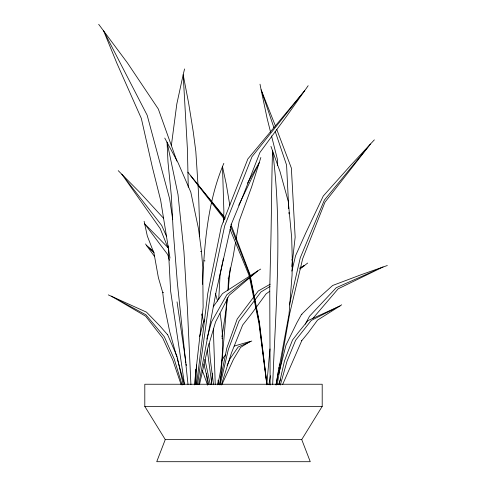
<?xml version="1.0" encoding="UTF-8"?>
<svg xmlns="http://www.w3.org/2000/svg" width="486" height="486" viewBox="0 0 486 486"><rect width="100%" height="100%" fill="white"/><g stroke="black" fill="none" stroke-linecap="round" stroke-linejoin="round"><path stroke-width="0.73" d="M199.46 236.7L199.527 223.038L198.586 194.017L195.815 151.353L193.209 131.457L188.617 103.038L183.173 74.698L184.571 68.945M270.951 146.383L280.07 171.74L288.265 201.496L291.679 237.721L292.299 259.943L292.062 275.094L289.03 314.15L275.945 384.93M195.439 384.541L195.7 369.366M196.04 384.675L196.417 364.998M202.462 284.346C204.497 243.431 207.571 201.447 223.846 163.351M213.445 306.684L213.488 305.196M223.414 222.145L223.882 211.617L222.497 166.631L226.263 184.121L229.787 205.135M227.934 290.446L228.499 278.332L233.11 256.711L235.522 242.563M272.682 384.523C275.714 306.623 282.743 228.213 272.531 150.545C271.461 186.642 271.498 222.716 270.441 258.819L269.754 288.617L270.131 384.979M218.755 299.291L220.085 274.614L222.521 262.835M220.286 382.421L227.333 297.979M211.55 383.017L212.431 373.181M266.808 384.432L269.961 348.966M228.22 289.686L230.249 267.865M194.357 384.857L203.118 307.535L202.753 267.106L201.477 251.475L198.513 228.851L190.791 192.116L178.125 162.871L164.754 138.067M291.849 266.504L295.154 237.211L291.369 168.083L276.771 129.44M227.333 297.851L225.006 316.927L221.895 337.084M196.581 384.59L207.765 293.538L221.282 226.798L247.848 158.958L304.673 90.694L308.16 85.7M171.358 145.545L176.807 104.047L183.173 74.698L187.426 149.36L188.258 187.201M197.565 384.602L210.505 292.76L224.66 225.923L251.991 156.729L304.673 90.694L286.625 116.203L259.931 152.464L242.654 196.751L231.342 224.186L216.258 291.126L198.707 384.602M276.163 384.948L278.527 369.968M278.764 368.473L279 366.973M279.237 365.478L279.474 363.978M236.032 239.586L239.203 220.972L251.633 186.922L260.842 157.494M268.886 384.718L270.41 375.757M277.196 384.39L289.613 313.938L302.656 258.795L324.958 202.206L370.429 144.05L374.354 139.859M217.643 384.839C223.426 361.517 224.016 337.248 220.097 313.592M219.344 384.845L226.834 348.049L237.198 319.016L258.285 290.974L270.186 284.207M222.825 261.365L223.439 258.418M199.485 384.633L207.486 349.258L215.571 321.926L229.204 295.239L257.665 270.927L260.684 269.074M279.086 384.681L284.419 361.201L287.943 351.615L292.517 340.03L298.604 332.151L307.966 320.596L339.993 305.955L341.688 304.789M199.576 336.719L203.531 321.835L204.715 319.94M220.14 384.845L228.274 349.738L239.021 321.052L260.958 291.971L270.016 286.467M289.389 304.935L300.275 257.768L324.381 200.08L370.429 144.05L350.57 165.465L323.275 196.016L305.828 232.849L295.567 255.733L291.867 271.103M278.66 374.129L286.023 345.036L296.831 322.838L301.539 314.375L312.893 303.246L332.673 285.47L361.627 274.541L387.312 265.52M206.787 339.149L211.531 321.896L226.889 294.686L257.665 270.927L222.466 293.623L213.19 306.866M280.337 384.985L286.995 361.323L295.64 340.212L311.228 320.444L339.993 305.955L317.486 320.153L308.179 332.813L301.824 340.571L282.591 384.62M221.361 384.955L231.312 353.298L242.629 325.079L251.791 313.446L266.079 293.884L269.779 291.229M165.264 439.569L156.735 461.7L310.262 461.7L301.733 439.569L322.2 406.375L322.2 384.244L144.798 384.244L144.798 406.375L165.264 439.569L301.733 439.569M278.417 384.76L280.629 379.135M227.071 365.606L229.939 358.905L238.152 347.028L251.809 341.002M221.981 384.408L233.474 359.282L240.613 347.405L250.29 341.391L234.161 346.087M221.738 360.746L222.94 358.152L225.613 354.731M238.729 205.25L259.384 162.342L247.477 183.167M312.948 318.306L338.153 288.824L383.059 266.99L336.276 287.676L309.515 316.216L305.293 324.186M266.863 384.809L258.91 323.226L249.166 275.507M307.668 263.041L299.965 269.025M167.293 334.404L159.669 325.681L146.474 312.14L108.281 294.874M299.783 268.375L304.613 265.441L299.965 267.938M230.984 224.277L231.342 224.186M200.536 251.481L201.477 251.475M221.902 338.469L222.388 338.469M144.798 406.375L322.2 406.375M144.117 221.264L147.301 235.965L154.007 253.285L158.375 277.591L162.725 292.56L163.606 292.56M203.531 321.835L203.962 321.841M291.515 259.901L292.299 259.943M301.49 340.552L301.824 340.571M222.94 358.152L223.323 358.194M204.041 260.769L204.989 260.915M301.539 314.375L301.964 314.472M228.043 278.132L228.499 278.332M153.096 251.037L146.76 245.734L145.563 243.948M154.19 252.835L146.76 245.734L154.676 256.681M118.226 170.659L139.919 192.523L163.405 218.099M168.533 248.164L144.542 223.675L167.731 254.597L169.444 260.332M225.206 218.105L187.857 172.172M224.878 218.402L190.822 176.023L224.763 219.672M98.688 24.3L127.454 62.913L158.315 108.998L176.898 161.048M167.463 334.271L177.159 356.688L183.198 384.596M166.577 236.457L161.674 225.407L121.822 174.213L160.234 228.645L167.773 247.319M249.136 275.544L230.066 229.404M230.631 226.282L249.701 274.869L259.245 322.674L266.923 384.578M275.404 125.904L261.116 89.782L260.01 84.187M231.421 225.747L249.992 274.529L259.403 322.412L266.96 384.311M202.449 370.739L207.486 384.882M273.946 127.721L261.116 89.782L267.124 118.408L270.611 132.277M275.161 131.317L286.576 165.07L288.745 208.652M181.156 384.742L172.785 360.029L162.719 338.001L145.66 316.21L111.209 296.126L145.94 314.813L164.311 336.749L174.195 358.954L182.104 384.997M215.438 293.423L217.576 301.144M176.776 357.064L169.699 331.646L163.916 303.458L162.725 292.56M177.177 358.516L184.461 384.663M201.976 314.193L203.573 322.273M271.528 135.928L277.391 159.299L277.53 165.331M203.871 363.953L208.865 384.396M204.904 359.324L210.244 384.462M169.991 258.03L160.672 200.341L152.367 167.257L141.341 118.438L116.847 63.174L103.506 30.618L147.161 115.2L169.626 198.786L172.737 219.733M184.559 384.541L170.622 291.071L168.205 245.934M177.044 301.867L185.895 362.501M186.114 364.002L186.332 365.496M207.273 350.023L211.866 384.523M213.561 384.73L210.329 359.707L209.114 343.474M188.009 384.493L177.317 282.402L173.095 229.003L171.339 195.737L167.986 161.941L167.05 142.137L178.01 194.497L183.945 251.584L187.383 307.729L190.919 384.651M201.969 313.907L202.146 316.179M206.617 373.685L207.498 385.04M288.933 212.412L289.006 213.913M215.262 384.675L213.336 328.925M218.099 380.095L218.153 384.645"/></g></svg>
